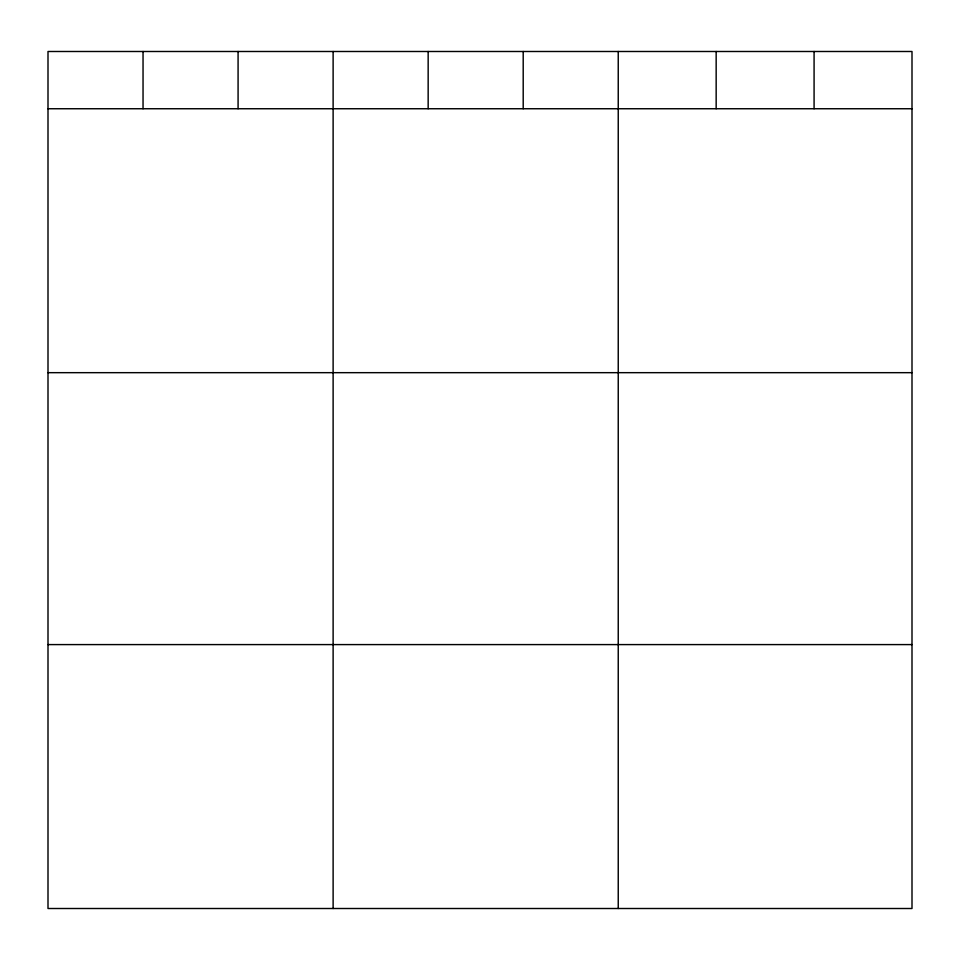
<?xml version="1.0" encoding="UTF-8"?>
<svg xmlns="http://www.w3.org/2000/svg" width="960" height="960" viewBox="0 0 960 960"><rect width="100%" height="100%" fill="white"/><g stroke="black" fill="none" stroke-linecap="round" stroke-linejoin="round"><path stroke-width="1.44" d="M912 108.744L912 908.508L48 908.508L48 51.492L912 51.492L912 108.744L48 108.744M48 372.672L912 372.672M48 644.592L912 644.592M814.08 51.492L814.08 108.744M716.16 51.492L716.16 108.744M618.24 51.492L618.24 908.508M523.2 51.492L523.2 108.744M428.16 51.492L428.16 108.744M333.12 51.492L333.12 908.508M238.08 51.492L238.08 108.744M143.04 51.492L143.04 108.744"/></g></svg>
